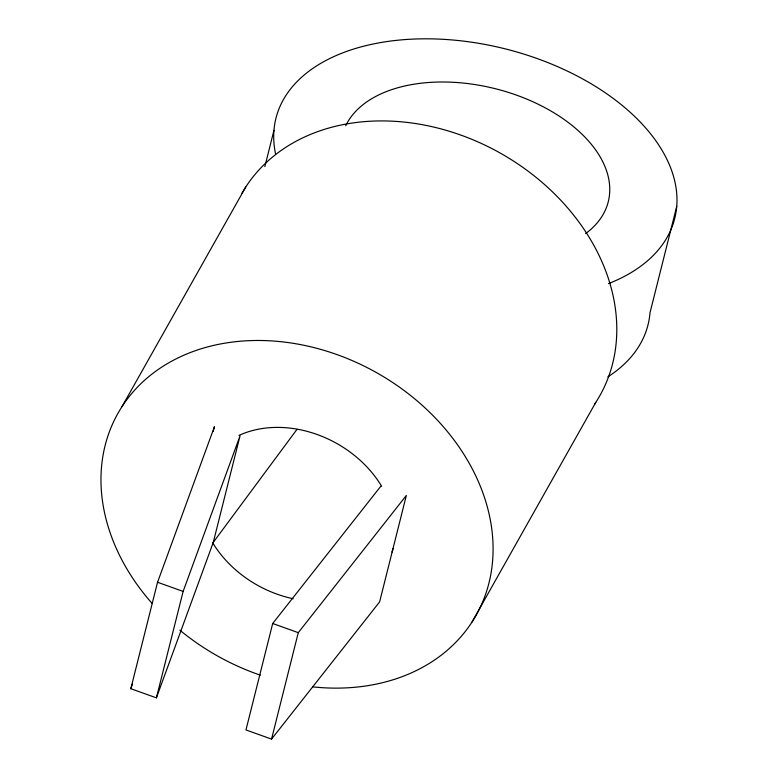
<?xml version="1.0" encoding="UTF-8"?>
<svg xmlns="http://www.w3.org/2000/svg" width="778" height="778" viewBox="0 0 778 778"><rect width="100%" height="100%" fill="white"/><g stroke="black" fill="none" stroke-linecap="round" stroke-linejoin="round"><path stroke-width="1.17" d="M156.397 697.856L183.131 591.416L240.023 435.884L213.289 542.324L156.397 697.856L130.811 688.695L157.545 582.255L214.427 426.714L213.25 431.391M264.851 166.618L273.953 130.354M380.763 486.289L272.699 623.499L245.965 729.939L271.551 739.1L379.615 601.89L406.349 495.45L298.285 632.66L271.551 739.1M676.734 206.326L650 312.766A205.587 123.157 14.1 0 1 607.832 376.902M130.811 688.695L132.474 684.154M122.02 406.583L245.741 187.031M472.032 622.021L595.744 402.459M213.289 542.324L296.943 429.417M157.545 582.255L183.131 591.416M272.699 623.499L298.285 632.66M345.733 125.735A137.064 82.108 14.1 0 1 532.444 101.548A137.064 82.108 14.1 0 1 585.601 233.594M275.597 154.073A205.587 123.157 14.1 0 1 545.631 61.715A205.587 123.157 14.1 0 1 608.513 283.6M151.963 603.271A205.587 162.446 29.4 0 1 199.81 349.205A205.587 162.446 29.4 0 1 484.354 497.113A205.587 162.446 29.4 0 1 312.805 686.877M260.329 675.158A205.587 162.446 29.4 0 1 179.854 630.18M293.189 598.729A102.793 81.223 29.4 0 1 212.433 542.412M238.934 435.437A102.793 81.223 29.4 0 1 381.609 486.201M392.987 548.675A102.793 81.223 29.4 0 1 392.024 552.098M241.968 193.216A205.587 162.446 29.4 0 1 506.488 156.709A205.587 162.446 29.4 0 1 594.45 404.414"/></g></svg>
